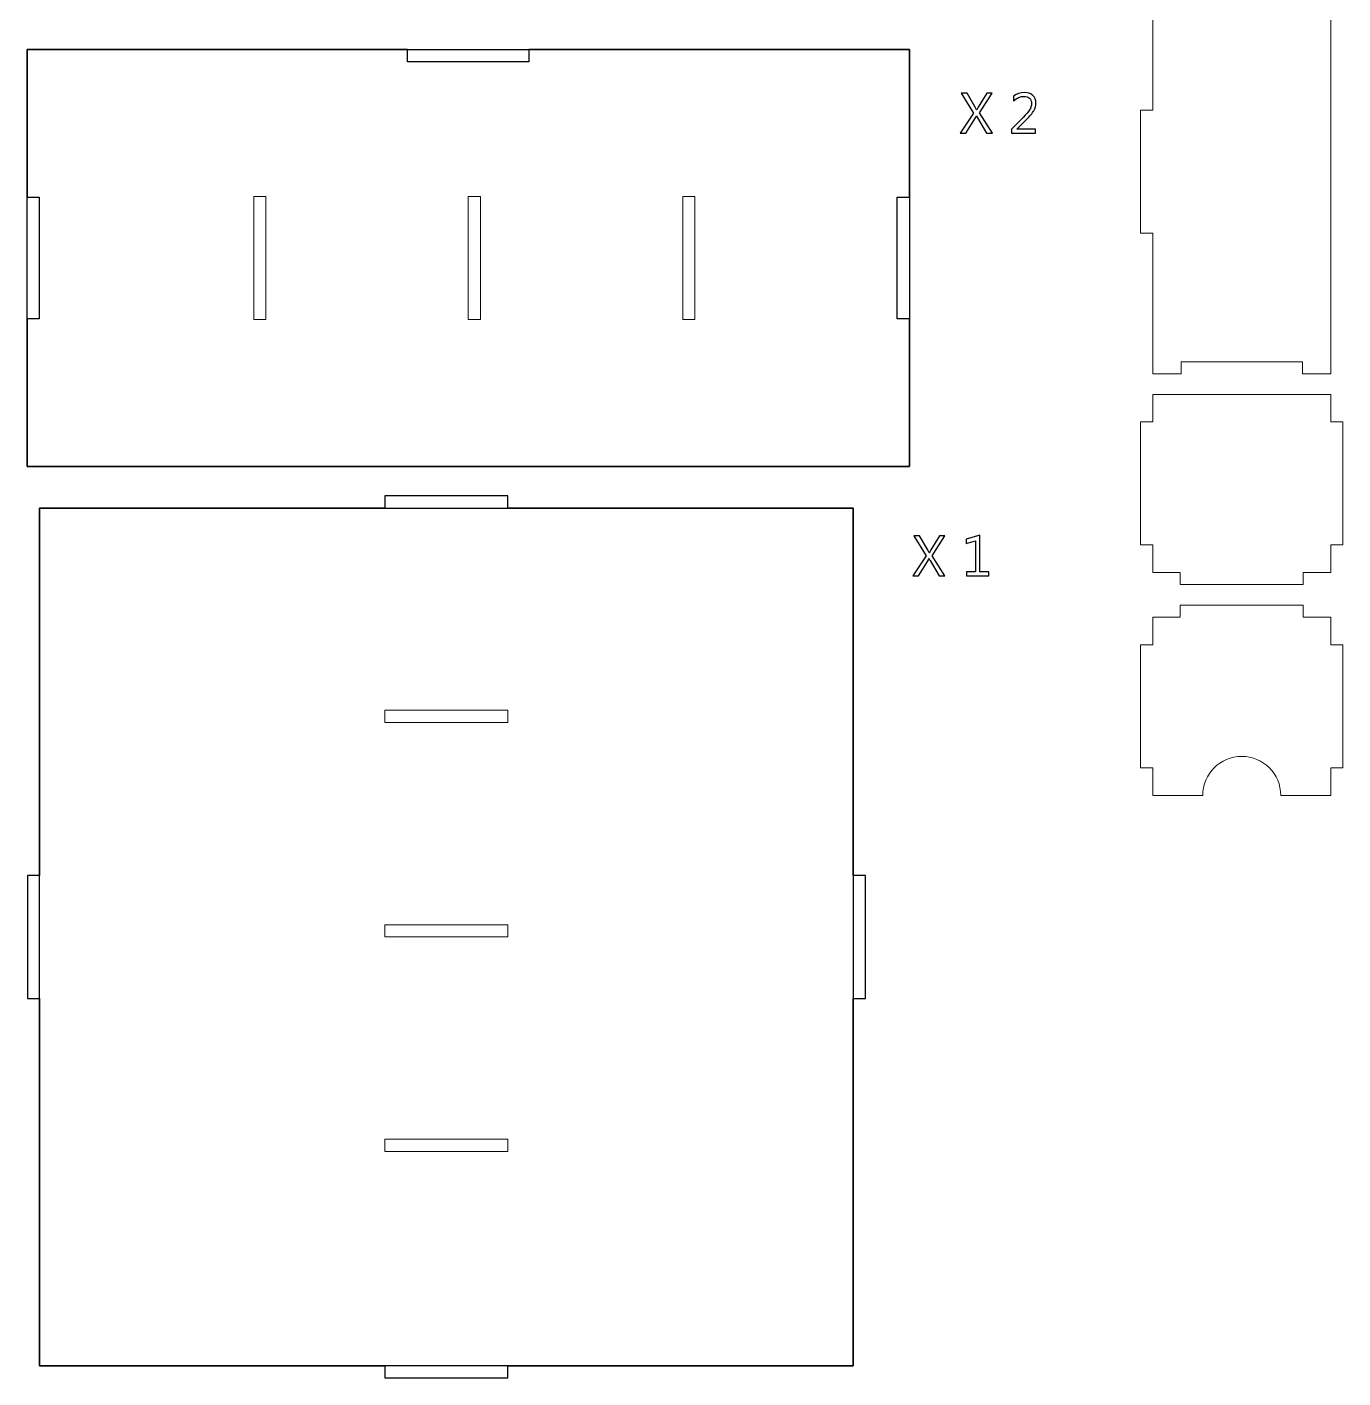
# Model space of a CAD drawing. Header units: millimetres. Extents: x -496 to -135, y -65 to 493.
# Drawn here: x -495.7 to -170.6, y -65 to 268.9 of the extents above; entities that cross this region are included whole.
import ezdxf

# ---------------------------------------------------------------- set-up
doc = ezdxf.new("R2010")
doc.units = ezdxf.units.MM
doc.header["$MEASUREMENT"] = 0
doc.layers.add('boxes', color=7, linetype='Continuous')

msp = doc.modelspace()

# ---------------------------------------------------------------- linework, layer by layer
at = {"layer": 'boxes', "color": 32, "lineweight": 9}
for points in [[(-217.6339, 183.1359), (-217.6339, 183.1359), (-217.6339, 217.9366), (-217.6339, 217.9366), (-217.6339, 217.9366), (-217.6339, 217.9366), (-220.6343, 217.9366), (-220.6343, 217.9366), (-220.6343, 217.9366), (-220.6343, 217.9366), (-220.6343, 248.3372), (-220.6343, 248.3372), (-220.6343, 248.3372), (-220.6343, 248.3372), (-217.6339, 248.3372), (-217.6339, 248.3372), (-217.6339, 248.3372), (-217.6339, 248.3372), (-217.6339, 283.1352), (-217.6339, 283.1352)], [(-495.7419, 263.2762), (-495.7419, 263.2762), (-401.7407, 263.2762), (-401.7407, 263.2762), (-401.7407, 263.2762), (-401.7407, 263.2762), (-401.7407, 260.2785), (-401.7407, 260.2785), (-401.7407, 260.2785), (-401.7407, 260.2785), (-371.7423, 260.2785), (-371.7423, 260.2785), (-371.7423, 260.2785), (-371.7423, 260.2785), (-371.7423, 263.2762), (-371.7423, 263.2762), (-371.7423, 263.2762), (-371.7423, 263.2762), (-277.7411, 263.2762), (-277.7411, 263.2762)], [(-495.7419, 160.2765), (-495.7419, 160.2765), (-495.7419, 196.7758), (-495.7419, 196.7758), (-495.7419, 196.7758), (-495.7419, 196.7758), (-492.7415, 196.7758), (-492.7415, 196.7758), (-492.7415, 196.7758), (-492.7415, 196.7758), (-492.7415, 226.7769), (-492.7415, 226.7769), (-492.7415, 226.7769), (-492.7415, 226.7769), (-495.7419, 226.7769), (-495.7419, 226.7769), (-495.7419, 226.7769), (-495.7419, 226.7769), (-495.7419, 263.2762), (-495.7419, 263.2762)], [(-277.7411, 263.2762), (-277.7411, 263.2762), (-277.7411, 226.7769), (-277.7411, 226.7769), (-277.7411, 226.7769), (-277.7411, 226.7769), (-280.7415, 226.7769), (-280.7415, 226.7769), (-280.7415, 226.7769), (-280.7415, 226.7769), (-280.7415, 196.7758), (-280.7415, 196.7758), (-280.7415, 196.7758), (-280.7415, 196.7758), (-277.7411, 196.7758), (-277.7411, 196.7758), (-277.7411, 196.7758), (-277.7411, 196.7758), (-277.7411, 160.2765), (-277.7411, 160.2765)], [(-173.6337, 183.1359), (-173.6337, 183.1359), (-180.6346, 183.1359), (-180.6346, 183.1359), (-180.6346, 183.1359), (-180.6346, 183.1359), (-180.6346, 186.1363), (-180.6346, 186.1363), (-180.6346, 186.1363), (-180.6346, 186.1363), (-210.6331, 186.1363), (-210.6331, 186.1363), (-210.6331, 186.1363), (-210.6331, 186.1363), (-210.6331, 183.1359), (-210.6331, 183.1359), (-210.6331, 183.1359), (-210.6331, 183.1359), (-217.6339, 183.1359), (-217.6339, 183.1359)], [(-217.634, 134.0555), (-217.634, 134.0555), (-217.634, 140.8553), (-217.634, 140.8553), (-217.634, 140.8553), (-217.634, 140.8553), (-220.6343, 140.8553), (-220.6343, 140.8553), (-220.6343, 140.8553), (-220.6343, 140.8553), (-220.6343, 171.2559), (-220.6343, 171.2559), (-220.6343, 171.2559), (-220.6343, 171.2559), (-217.634, 171.2559), (-217.634, 171.2559), (-217.634, 171.2559), (-217.634, 171.2559), (-217.634, 178.0557), (-217.634, 178.0557)], [(-173.6337, 178.0557), (-173.6337, 178.0557), (-173.6337, 171.2559), (-173.6337, 171.2559), (-173.6337, 171.2559), (-173.6337, 171.2559), (-170.6334, 171.2559), (-170.6334, 171.2559), (-170.6334, 171.2559), (-170.6334, 171.2559), (-170.6334, 140.8553), (-170.6334, 140.8553), (-170.6334, 140.8553), (-170.6334, 140.8553), (-173.6337, 140.8553), (-173.6337, 140.8553), (-173.6337, 140.8553), (-173.6337, 140.8553), (-173.6337, 134.0555), (-173.6337, 134.0555)], [(-492.6275, 149.991), (-492.6275, 149.991), (-407.3285, 149.991), (-407.3285, 149.991), (-407.3285, 149.991), (-407.3285, 149.991), (-407.3285, 152.9913), (-407.3285, 152.9913), (-407.3285, 152.9913), (-407.3285, 152.9913), (-376.9279, 152.9913), (-376.9279, 152.9913), (-376.9279, 152.9913), (-376.9279, 152.9913), (-376.9279, 149.991), (-376.9279, 149.991), (-376.9279, 149.991), (-376.9279, 149.991), (-291.6262, 149.991), (-291.6262, 149.991)], [(-492.6275, -62.0091), (-492.6275, -62.0091), (-492.6275, 28.7906), (-492.6275, 28.7906), (-492.6275, 28.7906), (-492.6275, 28.7906), (-495.6279, 28.7906), (-495.6279, 28.7906), (-495.6279, 28.7906), (-495.6279, 28.7906), (-495.6279, 59.1913), (-495.6279, 59.1913), (-495.6279, 59.1913), (-495.6279, 59.1913), (-492.6275, 59.1913), (-492.6275, 59.1913), (-492.6275, 59.1913), (-492.6275, 59.1913), (-492.6275, 149.991), (-492.6275, 149.991)], [(-291.6262, 149.991), (-291.6262, 149.991), (-291.6262, 59.1913), (-291.6262, 59.1913), (-291.6262, 59.1913), (-291.6262, 59.1913), (-288.6258, 59.1913), (-288.6258, 59.1913), (-288.6258, 59.1913), (-288.6258, 59.1913), (-288.6258, 28.7906), (-288.6258, 28.7906), (-288.6258, 28.7906), (-288.6258, 28.7906), (-291.6262, 28.7906), (-291.6262, 28.7906), (-291.6262, 28.7906), (-291.6262, 28.7906), (-291.6262, -62.0091), (-291.6262, -62.0091)], [(-173.6337, 134.0555), (-173.6337, 134.0555), (-180.4335, 134.0555), (-180.4335, 134.0555), (-180.4335, 134.0555), (-180.4335, 134.0555), (-180.4335, 131.0551), (-180.4335, 131.0551), (-180.4335, 131.0551), (-180.4335, 131.0551), (-210.8342, 131.0551), (-210.8342, 131.0551), (-210.8342, 131.0551), (-210.8342, 131.0551), (-210.8342, 134.0555), (-210.8342, 134.0555), (-210.8342, 134.0555), (-210.8342, 134.0555), (-217.634, 134.0555), (-217.634, 134.0555)], [(-291.6262, -62.0091), (-291.6262, -62.0091), (-376.9279, -62.0091), (-376.9279, -62.0091), (-376.9279, -62.0091), (-376.9279, -62.0091), (-376.9279, -65.0094), (-376.9279, -65.0094), (-376.9279, -65.0094), (-376.9279, -65.0094), (-407.3285, -65.0094), (-407.3285, -65.0094), (-407.3285, -65.0094), (-407.3285, -65.0094), (-407.3285, -62.0091), (-407.3285, -62.0091), (-407.3285, -62.0091), (-407.3285, -62.0091), (-492.6275, -62.0091), (-492.6275, -62.0091)]]:
    msp.add_open_spline(points, degree=3, knots=[0, 0, 0, 0, 0.2, 0.2, 0.2, 0.2, 0.4, 0.4, 0.4, 0.4, 0.6, 0.6, 0.6, 0.6, 0.8, 0.8, 0.8, 0.8, 1, 1, 1, 1], dxfattribs=at)
for points in [[(-173.6337, 283.1352), (-173.6337, 246.6048), (-173.6337, 219.6666), (-173.6337, 183.1359)], [(-217.634, 178.0557), (-204.4318, 178.0557), (-186.8359, 178.0557), (-173.6337, 178.0557)], [(-277.7411, 160.2765), (-356.5686, 160.2765), (-416.9144, 160.2765), (-495.7419, 160.2765)]]:
    msp.add_open_spline(points, degree=3, dxfattribs=at)
at = {"layer": 'boxes', "color": 7}
for points, knots in [([(-495.7419, 263.2762), (-495.7419, 263.2762), (-401.7407, 263.2762), (-401.7407, 263.2762), (-401.7407, 263.2762), (-401.7407, 263.2762), (-401.7407, 260.2785), (-401.7407, 260.2785), (-401.7407, 260.2785), (-401.7407, 260.2785), (-371.7423, 260.2785), (-371.7423, 260.2785), (-371.7423, 260.2785), (-371.7423, 260.2785), (-371.7423, 263.2762), (-371.7423, 263.2762), (-371.7423, 263.2762), (-371.7423, 263.2762), (-277.7411, 263.2762), (-277.7411, 263.2762), (-277.7411, 263.2762), (-277.7411, 263.2762), (-495.7419, 263.2762), (-495.7419, 263.2762)], [0, 0, 0, 0, 0.16666667, 0.16666667, 0.16666667, 0.16666667, 0.33333333, 0.33333333, 0.33333333, 0.33333333, 0.5, 0.5, 0.5, 0.5, 0.66666667, 0.66666667, 0.66666667, 0.66666667, 0.83333333, 0.83333333, 0.83333333, 0.83333333, 1, 1, 1, 1]), ([(-495.7419, 160.2765), (-495.7419, 160.2765), (-495.7419, 196.7758), (-495.7419, 196.7758), (-495.7419, 196.7758), (-495.7419, 196.7758), (-492.7415, 196.7758), (-492.7415, 196.7758), (-492.7415, 196.7758), (-492.7415, 196.7758), (-492.7415, 226.7769), (-492.7415, 226.7769), (-492.7415, 226.7769), (-492.7415, 226.7769), (-495.7419, 226.7769), (-495.7419, 226.7769), (-495.7419, 226.7769), (-495.7419, 226.7769), (-495.7419, 263.2762), (-495.7419, 263.2762), (-495.7419, 263.2762), (-495.7419, 263.2762), (-495.7419, 160.2765), (-495.7419, 160.2765)], [0, 0, 0, 0, 0.16666667, 0.16666667, 0.16666667, 0.16666667, 0.33333333, 0.33333333, 0.33333333, 0.33333333, 0.5, 0.5, 0.5, 0.5, 0.66666667, 0.66666667, 0.66666667, 0.66666667, 0.83333333, 0.83333333, 0.83333333, 0.83333333, 1, 1, 1, 1]), ([(-277.7411, 263.2762), (-277.7411, 263.2762), (-277.7411, 226.7769), (-277.7411, 226.7769), (-277.7411, 226.7769), (-277.7411, 226.7769), (-280.7415, 226.7769), (-280.7415, 226.7769), (-280.7415, 226.7769), (-280.7415, 226.7769), (-280.7415, 196.7758), (-280.7415, 196.7758), (-280.7415, 196.7758), (-280.7415, 196.7758), (-277.7411, 196.7758), (-277.7411, 196.7758), (-277.7411, 196.7758), (-277.7411, 196.7758), (-277.7411, 160.2765), (-277.7411, 160.2765), (-277.7411, 160.2765), (-277.7411, 160.2765), (-277.7411, 263.2762), (-277.7411, 263.2762)], [0, 0, 0, 0, 0.16666667, 0.16666667, 0.16666667, 0.16666667, 0.33333333, 0.33333333, 0.33333333, 0.33333333, 0.5, 0.5, 0.5, 0.5, 0.66666667, 0.66666667, 0.66666667, 0.66666667, 0.83333333, 0.83333333, 0.83333333, 0.83333333, 1, 1, 1, 1]), ([(-277.7411, 160.2765), (-356.5686, 160.2765), (-416.9144, 160.2765), (-495.7419, 160.2765), (-495.7419, 160.2765), (-495.7419, 160.2765), (-277.7411, 160.2765), (-277.7411, 160.2765)], [0, 0, 0, 0, 0.5, 0.5, 0.5, 0.5, 1, 1, 1, 1]), ([(-492.6275, 149.991), (-492.6275, 149.991), (-407.3285, 149.991), (-407.3285, 149.991), (-407.3285, 149.991), (-407.3285, 149.991), (-407.3285, 152.9913), (-407.3285, 152.9913), (-407.3285, 152.9913), (-407.3285, 152.9913), (-376.9279, 152.9913), (-376.9279, 152.9913), (-376.9279, 152.9913), (-376.9279, 152.9913), (-376.9279, 149.991), (-376.9279, 149.991), (-376.9279, 149.991), (-376.9279, 149.991), (-291.6262, 149.991), (-291.6262, 149.991), (-291.6262, 149.991), (-291.6262, 149.991), (-492.6275, 149.991), (-492.6275, 149.991)], [0, 0, 0, 0, 0.16666667, 0.16666667, 0.16666667, 0.16666667, 0.33333333, 0.33333333, 0.33333333, 0.33333333, 0.5, 0.5, 0.5, 0.5, 0.66666667, 0.66666667, 0.66666667, 0.66666667, 0.83333333, 0.83333333, 0.83333333, 0.83333333, 1, 1, 1, 1]), ([(-492.6275, -62.0091), (-492.6275, -62.0091), (-492.6275, 28.7906), (-492.6275, 28.7906), (-492.6275, 28.7906), (-492.6275, 28.7906), (-495.6279, 28.7906), (-495.6279, 28.7906), (-495.6279, 28.7906), (-495.6279, 28.7906), (-495.6279, 59.1913), (-495.6279, 59.1913), (-495.6279, 59.1913), (-495.6279, 59.1913), (-492.6275, 59.1913), (-492.6275, 59.1913), (-492.6275, 59.1913), (-492.6275, 59.1913), (-492.6275, 149.991), (-492.6275, 149.991), (-492.6275, 149.991), (-492.6275, 149.991), (-492.6275, -62.0091), (-492.6275, -62.0091)], [0, 0, 0, 0, 0.16666667, 0.16666667, 0.16666667, 0.16666667, 0.33333333, 0.33333333, 0.33333333, 0.33333333, 0.5, 0.5, 0.5, 0.5, 0.66666667, 0.66666667, 0.66666667, 0.66666667, 0.83333333, 0.83333333, 0.83333333, 0.83333333, 1, 1, 1, 1]), ([(-291.6262, 149.991), (-291.6262, 149.991), (-291.6262, 59.1913), (-291.6262, 59.1913), (-291.6262, 59.1913), (-291.6262, 59.1913), (-288.6258, 59.1913), (-288.6258, 59.1913), (-288.6258, 59.1913), (-288.6258, 59.1913), (-288.6258, 28.7906), (-288.6258, 28.7906), (-288.6258, 28.7906), (-288.6258, 28.7906), (-291.6262, 28.7906), (-291.6262, 28.7906), (-291.6262, 28.7906), (-291.6262, 28.7906), (-291.6262, -62.0091), (-291.6262, -62.0091), (-291.6262, -62.0091), (-291.6262, -62.0091), (-291.6262, 149.991), (-291.6262, 149.991)], [0, 0, 0, 0, 0.16666667, 0.16666667, 0.16666667, 0.16666667, 0.33333333, 0.33333333, 0.33333333, 0.33333333, 0.5, 0.5, 0.5, 0.5, 0.66666667, 0.66666667, 0.66666667, 0.66666667, 0.83333333, 0.83333333, 0.83333333, 0.83333333, 1, 1, 1, 1]), ([(-291.6262, -62.0091), (-291.6262, -62.0091), (-376.9279, -62.0091), (-376.9279, -62.0091), (-376.9279, -62.0091), (-376.9279, -62.0091), (-376.9279, -65.0094), (-376.9279, -65.0094), (-376.9279, -65.0094), (-376.9279, -65.0094), (-407.3285, -65.0094), (-407.3285, -65.0094), (-407.3285, -65.0094), (-407.3285, -65.0094), (-407.3285, -62.0091), (-407.3285, -62.0091), (-407.3285, -62.0091), (-407.3285, -62.0091), (-492.6275, -62.0091), (-492.6275, -62.0091), (-492.6275, -62.0091), (-492.6275, -62.0091), (-291.6262, -62.0091), (-291.6262, -62.0091)], [0, 0, 0, 0, 0.16666667, 0.16666667, 0.16666667, 0.16666667, 0.33333333, 0.33333333, 0.33333333, 0.33333333, 0.5, 0.5, 0.5, 0.5, 0.66666667, 0.66666667, 0.66666667, 0.66666667, 0.83333333, 0.83333333, 0.83333333, 0.83333333, 1, 1, 1, 1])]:
    msp.add_open_spline(points, degree=3, knots=knots, dxfattribs=at)
at = {"layer": 'boxes', "color": 250}
for points, knots in [([(-257.2528, 242.6325), (-257.2528, 242.6325), (-258.6639, 242.6325), (-258.6639, 242.6325), (-258.6639, 242.6325), (-258.6639, 242.6325), (-260.9381, 246.4143), (-260.9381, 246.4143), (-260.9381, 246.4143), (-261.0087, 246.5295), (-261.0839, 246.6941), (-261.1662, 246.9035), (-261.1662, 246.9035), (-261.1662, 246.9035), (-261.1945, 246.9035), (-261.1945, 246.9035), (-261.1945, 246.9035), (-261.2392, 246.7976), (-261.3168, 246.6353), (-261.4273, 246.4143), (-261.4273, 246.4143), (-261.4273, 246.4143), (-263.7697, 242.6325), (-263.7697, 242.6325), (-263.7697, 242.6325), (-263.7697, 242.6325), (-265.1903, 242.6325), (-265.1903, 242.6325), (-265.1903, 242.6325), (-265.1903, 242.6325), (-261.8836, 247.5996), (-261.8836, 247.5996), (-261.8836, 247.5996), (-261.8836, 247.5996), (-264.9269, 252.5126), (-264.9269, 252.5126), (-264.9269, 252.5126), (-264.9269, 252.5126), (-263.5087, 252.5126), (-263.5087, 252.5126), (-263.5087, 252.5126), (-263.5087, 252.5126), (-261.4908, 249.0413), (-261.4908, 249.0413), (-261.4908, 249.0413), (-261.3567, 248.8108), (-261.2392, 248.5803), (-261.138, 248.3522), (-261.138, 248.3522), (-261.138, 248.3522), (-261.1098, 248.3522), (-261.1098, 248.3522), (-261.1098, 248.3522), (-260.964, 248.6556), (-260.8346, 248.8931), (-260.7241, 249.0672), (-260.7241, 249.0672), (-260.7241, 249.0672), (-258.6239, 252.5126), (-258.6239, 252.5126), (-258.6239, 252.5126), (-258.6239, 252.5126), (-257.2927, 252.5126), (-257.2927, 252.5126), (-257.2927, 252.5126), (-257.2927, 252.5126), (-260.4019, 247.6137), (-260.4019, 247.6137), (-260.4019, 247.6137), (-260.4019, 247.6137), (-257.2528, 242.6325), (-257.2528, 242.6325)], [0, 0, 0, 0, 0.05555556, 0.05555556, 0.05555556, 0.05555556, 0.11111111, 0.11111111, 0.11111111, 0.11111111, 0.16666667, 0.16666667, 0.16666667, 0.16666667, 0.22222222, 0.22222222, 0.22222222, 0.22222222, 0.27777778, 0.27777778, 0.27777778, 0.27777778, 0.33333333, 0.33333333, 0.33333333, 0.33333333, 0.38888889, 0.38888889, 0.38888889, 0.38888889, 0.44444444, 0.44444444, 0.44444444, 0.44444444, 0.5, 0.5, 0.5, 0.5, 0.55555556, 0.55555556, 0.55555556, 0.55555556, 0.61111111, 0.61111111, 0.61111111, 0.61111111, 0.66666667, 0.66666667, 0.66666667, 0.66666667, 0.72222222, 0.72222222, 0.72222222, 0.72222222, 0.77777778, 0.77777778, 0.77777778, 0.77777778, 0.83333333, 0.83333333, 0.83333333, 0.83333333, 0.88888889, 0.88888889, 0.88888889, 0.88888889, 0.94444444, 0.94444444, 0.94444444, 0.94444444, 1, 1, 1, 1]), ([(-246.5636, 242.6325), (-246.5636, 242.6325), (-252.5185, 242.6325), (-252.5185, 242.6325), (-252.5185, 242.6325), (-252.5185, 242.6325), (-252.5185, 243.6391), (-252.5185, 243.6391), (-252.5185, 243.6391), (-252.5185, 243.6391), (-249.6375, 246.5248), (-249.6375, 246.5248), (-249.6375, 246.5248), (-248.9037, 247.2609), (-248.3769, 247.8724), (-248.0641, 248.3616), (-248.0641, 248.3616), (-247.749, 248.8508), (-247.5914, 249.3729), (-247.5914, 249.9303), (-247.5914, 249.9303), (-247.5914, 250.4994), (-247.7537, 250.9392), (-248.0806, 251.252), (-248.0806, 251.252), (-248.4075, 251.5648), (-248.8708, 251.72), (-249.4729, 251.72), (-249.4729, 251.72), (-250.3548, 251.72), (-251.1991, 251.3438), (-252.0082, 250.5912), (-252.0082, 250.5912), (-252.0082, 250.5912), (-252.0082, 251.7765), (-252.0082, 251.7765), (-252.0082, 251.7765), (-251.2368, 252.3786), (-250.3384, 252.6773), (-249.313, 252.6773), (-249.313, 252.6773), (-248.431, 252.6773), (-247.7396, 252.4397), (-247.2339, 251.9623), (-247.2339, 251.9623), (-246.7283, 251.4849), (-246.4743, 250.8428), (-246.4743, 250.0385), (-246.4743, 250.0385), (-246.4743, 249.4058), (-246.6507, 248.7873), (-246.9987, 248.1829), (-246.9987, 248.1829), (-247.3468, 247.5784), (-247.9748, 246.8282), (-248.8802, 245.9321), (-248.8802, 245.9321), (-248.8802, 245.9321), (-251.1615, 243.6791), (-251.1615, 243.6791), (-251.1615, 243.6791), (-251.1615, 243.6791), (-251.1615, 243.6532), (-251.1615, 243.6532), (-251.1615, 243.6532), (-251.1615, 243.6532), (-246.5636, 243.6532), (-246.5636, 243.6532), (-246.5636, 243.6532), (-246.5636, 243.6532), (-246.5636, 242.6325), (-246.5636, 242.6325)], [0, 0, 0, 0, 0.05555556, 0.05555556, 0.05555556, 0.05555556, 0.11111111, 0.11111111, 0.11111111, 0.11111111, 0.16666667, 0.16666667, 0.16666667, 0.16666667, 0.22222222, 0.22222222, 0.22222222, 0.22222222, 0.27777778, 0.27777778, 0.27777778, 0.27777778, 0.33333333, 0.33333333, 0.33333333, 0.33333333, 0.38888889, 0.38888889, 0.38888889, 0.38888889, 0.44444444, 0.44444444, 0.44444444, 0.44444444, 0.5, 0.5, 0.5, 0.5, 0.55555556, 0.55555556, 0.55555556, 0.55555556, 0.61111111, 0.61111111, 0.61111111, 0.61111111, 0.66666667, 0.66666667, 0.66666667, 0.66666667, 0.72222222, 0.72222222, 0.72222222, 0.72222222, 0.77777778, 0.77777778, 0.77777778, 0.77777778, 0.83333333, 0.83333333, 0.83333333, 0.83333333, 0.88888889, 0.88888889, 0.88888889, 0.88888889, 0.94444444, 0.94444444, 0.94444444, 0.94444444, 1, 1, 1, 1]), ([(-268.9622, 133.2045), (-268.9622, 133.2045), (-270.3733, 133.2045), (-270.3733, 133.2045), (-270.3733, 133.2045), (-270.3733, 133.2045), (-272.6476, 136.9864), (-272.6476, 136.9864), (-272.6476, 136.9864), (-272.7182, 137.1016), (-272.7934, 137.2662), (-272.8758, 137.4756), (-272.8758, 137.4756), (-272.8758, 137.4756), (-272.904, 137.4756), (-272.904, 137.4756), (-272.904, 137.4756), (-272.9487, 137.3697), (-273.0263, 137.2074), (-273.1368, 136.9864), (-273.1368, 136.9864), (-273.1368, 136.9864), (-275.4793, 133.2045), (-275.4793, 133.2045), (-275.4793, 133.2045), (-275.4793, 133.2045), (-276.8999, 133.2045), (-276.8999, 133.2045), (-276.8999, 133.2045), (-276.8999, 133.2045), (-273.5931, 138.1717), (-273.5931, 138.1717), (-273.5931, 138.1717), (-273.5931, 138.1717), (-276.6364, 143.0848), (-276.6364, 143.0848), (-276.6364, 143.0848), (-276.6364, 143.0848), (-275.2182, 143.0848), (-275.2182, 143.0848), (-275.2182, 143.0848), (-275.2182, 143.0848), (-273.2003, 139.6134), (-273.2003, 139.6134), (-273.2003, 139.6134), (-273.0663, 139.3829), (-272.9487, 139.1525), (-272.8475, 138.9243), (-272.8475, 138.9243), (-272.8475, 138.9243), (-272.8193, 138.9243), (-272.8193, 138.9243), (-272.8193, 138.9243), (-272.6735, 139.2277), (-272.5441, 139.4653), (-272.4336, 139.6393), (-272.4336, 139.6393), (-272.4336, 139.6393), (-270.3334, 143.0848), (-270.3334, 143.0848), (-270.3334, 143.0848), (-270.3334, 143.0848), (-269.0022, 143.0848), (-269.0022, 143.0848), (-269.0022, 143.0848), (-269.0022, 143.0848), (-272.1114, 138.1858), (-272.1114, 138.1858), (-272.1114, 138.1858), (-272.1114, 138.1858), (-268.9622, 133.2045), (-268.9622, 133.2045)], [0, 0, 0, 0, 0.05555556, 0.05555556, 0.05555556, 0.05555556, 0.11111111, 0.11111111, 0.11111111, 0.11111111, 0.16666667, 0.16666667, 0.16666667, 0.16666667, 0.22222222, 0.22222222, 0.22222222, 0.22222222, 0.27777778, 0.27777778, 0.27777778, 0.27777778, 0.33333333, 0.33333333, 0.33333333, 0.33333333, 0.38888889, 0.38888889, 0.38888889, 0.38888889, 0.44444444, 0.44444444, 0.44444444, 0.44444444, 0.5, 0.5, 0.5, 0.5, 0.55555556, 0.55555556, 0.55555556, 0.55555556, 0.61111111, 0.61111111, 0.61111111, 0.61111111, 0.66666667, 0.66666667, 0.66666667, 0.66666667, 0.72222222, 0.72222222, 0.72222222, 0.72222222, 0.77777778, 0.77777778, 0.77777778, 0.77777778, 0.83333333, 0.83333333, 0.83333333, 0.83333333, 0.88888889, 0.88888889, 0.88888889, 0.88888889, 0.94444444, 0.94444444, 0.94444444, 0.94444444, 1, 1, 1, 1]), ([(-258.087, 133.2045), (-258.087, 133.2045), (-263.6751, 133.2045), (-263.6751, 133.2045), (-263.6751, 133.2045), (-263.6751, 133.2045), (-263.6751, 134.197), (-263.6751, 134.197), (-263.6751, 134.197), (-263.6751, 134.197), (-261.4432, 134.197), (-261.4432, 134.197), (-261.4432, 134.197), (-261.4432, 134.197), (-261.4432, 141.8736), (-261.4432, 141.8736), (-261.4432, 141.8736), (-261.4432, 141.8736), (-263.7316, 141.1916), (-263.7316, 141.1916), (-263.7316, 141.1916), (-263.7316, 141.1916), (-263.7316, 142.2664), (-263.7316, 142.2664), (-263.7316, 142.2664), (-263.7316, 142.2664), (-260.3143, 143.3059), (-260.3143, 143.3059), (-260.3143, 143.3059), (-260.3143, 143.3059), (-260.3143, 134.197), (-260.3143, 134.197), (-260.3143, 134.197), (-260.3143, 134.197), (-258.087, 134.197), (-258.087, 134.197), (-258.087, 134.197), (-258.087, 134.197), (-258.087, 133.2045), (-258.087, 133.2045)], [0, 0, 0, 0, 0.1, 0.1, 0.1, 0.1, 0.2, 0.2, 0.2, 0.2, 0.3, 0.3, 0.3, 0.3, 0.4, 0.4, 0.4, 0.4, 0.5, 0.5, 0.5, 0.5, 0.6, 0.6, 0.6, 0.6, 0.7, 0.7, 0.7, 0.7, 0.8, 0.8, 0.8, 0.8, 0.9, 0.9, 0.9, 0.9, 1, 1, 1, 1])]:
    msp.add_open_spline(points, degree=3, knots=knots, dxfattribs=at)
at = {"layer": 'boxes', "color": 30, "lineweight": 9}
for points, knots in [([(-436.7411, 226.9767), (-436.7411, 226.9767), (-436.7411, 196.576), (-436.7411, 196.576), (-436.7411, 196.576), (-436.7411, 196.576), (-439.7415, 196.576), (-439.7415, 196.576), (-439.7415, 196.576), (-439.7415, 196.576), (-439.7415, 226.9767), (-439.7415, 226.9767), (-439.7415, 226.9767), (-439.7415, 226.9767), (-436.7411, 226.9767), (-436.7411, 226.9767)], [0, 0, 0, 0, 0.25, 0.25, 0.25, 0.25, 0.5, 0.5, 0.5, 0.5, 0.75, 0.75, 0.75, 0.75, 1, 1, 1, 1]), ([(-383.7411, 226.9767), (-383.7411, 226.9767), (-383.7411, 196.576), (-383.7411, 196.576), (-383.7411, 196.576), (-383.7411, 196.576), (-386.7415, 196.576), (-386.7415, 196.576), (-386.7415, 196.576), (-386.7415, 196.576), (-386.7415, 226.9767), (-386.7415, 226.9767), (-386.7415, 226.9767), (-386.7415, 226.9767), (-383.7411, 226.9767), (-383.7411, 226.9767)], [0, 0, 0, 0, 0.25, 0.25, 0.25, 0.25, 0.5, 0.5, 0.5, 0.5, 0.75, 0.75, 0.75, 0.75, 1, 1, 1, 1]), ([(-330.7411, 226.9767), (-330.7411, 226.9767), (-330.7411, 196.576), (-330.7411, 196.576), (-330.7411, 196.576), (-330.7411, 196.576), (-333.7415, 196.576), (-333.7415, 196.576), (-333.7415, 196.576), (-333.7415, 196.576), (-333.7415, 226.9767), (-333.7415, 226.9767), (-333.7415, 226.9767), (-333.7415, 226.9767), (-330.7411, 226.9767), (-330.7411, 226.9767)], [0, 0, 0, 0, 0.25, 0.25, 0.25, 0.25, 0.5, 0.5, 0.5, 0.5, 0.75, 0.75, 0.75, 0.75, 1, 1, 1, 1]), ([(-210.8342, 125.975), (-210.8342, 125.975), (-180.4335, 125.975), (-180.4335, 125.975), (-180.4335, 125.975), (-180.4335, 125.975), (-180.4335, 122.9746), (-180.4335, 122.9746), (-180.4335, 122.9746), (-180.4335, 122.9746), (-173.6337, 122.9746), (-173.6337, 122.9746), (-173.6337, 122.9746), (-173.6337, 122.9746), (-173.6337, 116.1748), (-173.6337, 116.1748), (-173.6337, 116.1748), (-173.6337, 116.1748), (-170.6334, 116.1748), (-170.6334, 116.1748), (-170.6334, 116.1748), (-170.6334, 116.1748), (-170.6334, 85.7742), (-170.6334, 85.7742), (-170.6334, 85.7742), (-170.6334, 85.7742), (-173.6337, 85.7742), (-173.6337, 85.7742), (-173.6337, 85.7742), (-173.6337, 85.7742), (-173.6337, 78.9744), (-173.6337, 78.9744), (-173.6337, 78.9744), (-173.6337, 78.9744), (-186.003, 78.9744), (-186.003, 78.9744), (-186.003, 78.9744), (-186.003, 84.2924), (-190.3158, 88.6052), (-195.6338, 88.6052), (-195.6338, 88.6052), (-200.9518, 88.6052), (-205.2646, 84.2924), (-205.2646, 78.9744), (-205.2646, 78.9744), (-205.2646, 78.9744), (-217.634, 78.9744), (-217.634, 78.9744), (-217.634, 78.9744), (-217.634, 78.9744), (-217.634, 85.7742), (-217.634, 85.7742), (-217.634, 85.7742), (-217.634, 85.7742), (-220.6343, 85.7742), (-220.6343, 85.7742), (-220.6343, 85.7742), (-220.6343, 85.7742), (-220.6343, 116.1748), (-220.6343, 116.1748), (-220.6343, 116.1748), (-220.6343, 116.1748), (-217.634, 116.1748), (-217.634, 116.1748), (-217.634, 116.1748), (-217.634, 116.1748), (-217.634, 122.9746), (-217.634, 122.9746), (-217.634, 122.9746), (-217.634, 122.9746), (-210.8342, 122.9746), (-210.8342, 122.9746), (-210.8342, 122.9746), (-210.8342, 122.9746), (-210.8342, 125.975), (-210.8342, 125.975)], [0, 0, 0, 0, 0.05263158, 0.05263158, 0.05263158, 0.05263158, 0.10526316, 0.10526316, 0.10526316, 0.10526316, 0.15789474, 0.15789474, 0.15789474, 0.15789474, 0.21052632, 0.21052632, 0.21052632, 0.21052632, 0.26315789, 0.26315789, 0.26315789, 0.26315789, 0.31578947, 0.31578947, 0.31578947, 0.31578947, 0.36842105, 0.36842105, 0.36842105, 0.36842105, 0.42105263, 0.42105263, 0.42105263, 0.42105263, 0.47368421, 0.47368421, 0.47368421, 0.47368421, 0.52631579, 0.52631579, 0.52631579, 0.52631579, 0.57894737, 0.57894737, 0.57894737, 0.57894737, 0.63157895, 0.63157895, 0.63157895, 0.63157895, 0.68421053, 0.68421053, 0.68421053, 0.68421053, 0.73684211, 0.73684211, 0.73684211, 0.73684211, 0.78947368, 0.78947368, 0.78947368, 0.78947368, 0.84210526, 0.84210526, 0.84210526, 0.84210526, 0.89473684, 0.89473684, 0.89473684, 0.89473684, 0.94736842, 0.94736842, 0.94736842, 0.94736842, 1, 1, 1, 1]), ([(-407.3285, 99.9913), (-407.3285, 99.9913), (-376.9278, 99.9913), (-376.9278, 99.9913), (-376.9278, 99.9913), (-376.9278, 99.9913), (-376.9278, 96.9909), (-376.9278, 96.9909), (-376.9278, 96.9909), (-376.9278, 96.9909), (-407.3285, 96.9909), (-407.3285, 96.9909), (-407.3285, 96.9909), (-407.3285, 96.9909), (-407.3285, 99.9913), (-407.3285, 99.9913)], [0, 0, 0, 0, 0.25, 0.25, 0.25, 0.25, 0.5, 0.5, 0.5, 0.5, 0.75, 0.75, 0.75, 0.75, 1, 1, 1, 1]), ([(-407.3285, 46.9913), (-407.3285, 46.9913), (-376.9278, 46.9913), (-376.9278, 46.9913), (-376.9278, 46.9913), (-376.9278, 46.9913), (-376.9278, 43.9909), (-376.9278, 43.9909), (-376.9278, 43.9909), (-376.9278, 43.9909), (-407.3285, 43.9909), (-407.3285, 43.9909), (-407.3285, 43.9909), (-407.3285, 43.9909), (-407.3285, 46.9913), (-407.3285, 46.9913)], [0, 0, 0, 0, 0.25, 0.25, 0.25, 0.25, 0.5, 0.5, 0.5, 0.5, 0.75, 0.75, 0.75, 0.75, 1, 1, 1, 1]), ([(-407.3285, -6.0087), (-407.3285, -6.0087), (-376.9278, -6.0087), (-376.9278, -6.0087), (-376.9278, -6.0087), (-376.9278, -6.0087), (-376.9278, -9.0091), (-376.9278, -9.0091), (-376.9278, -9.0091), (-376.9278, -9.0091), (-407.3285, -9.0091), (-407.3285, -9.0091), (-407.3285, -9.0091), (-407.3285, -9.0091), (-407.3285, -6.0087), (-407.3285, -6.0087)], [0, 0, 0, 0, 0.25, 0.25, 0.25, 0.25, 0.5, 0.5, 0.5, 0.5, 0.75, 0.75, 0.75, 0.75, 1, 1, 1, 1])]:
    msp.add_open_spline(points, degree=3, knots=knots, dxfattribs=at)

doc.saveas('drawing.dxf')
